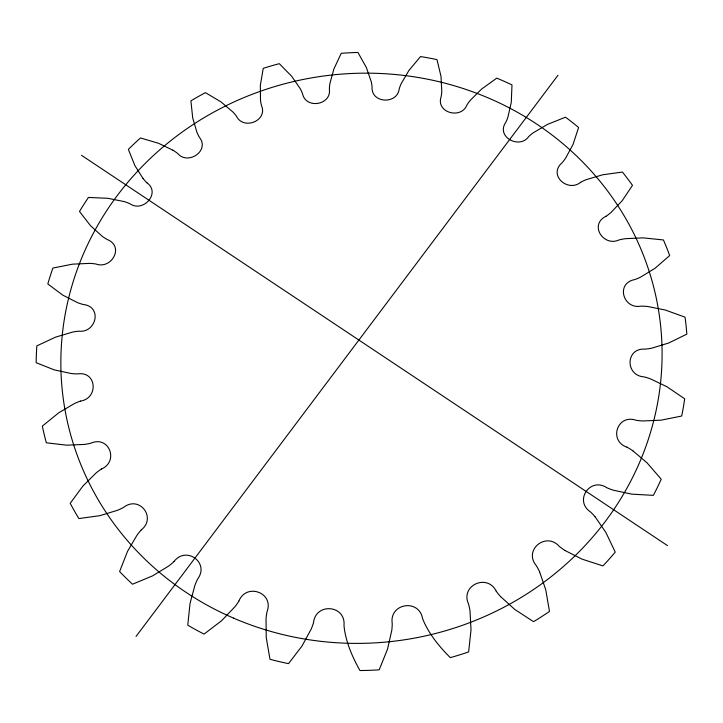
<?xml version="1.0" encoding="UTF-8"?>
<svg xmlns="http://www.w3.org/2000/svg" width="723" height="723" viewBox="0 0 723 723"><rect width="100%" height="100%" fill="white"/><g stroke="black" fill="none" stroke-linecap="round" stroke-linejoin="round"><path stroke-width="1.08" d="M313.538 622.431C315.915 602.44 345.748 604.97 344.012 625.305A56.511 56.204 80.6 0 0 344.916 632.245C347.528 645.802 353.222 658.572 359.964 670.537A326.136 308.748 -8.1 0 0 379.186 669.832L387.528 649.137L391.758 630.483A56.638 55.852 -61.3 0 0 392.218 623.488C389.091 603.416 418.734 598.391 422.521 618.301A56.656 55.689 42 0 0 425.296 624.744C431.541 637.126 440.533 647.907 450.312 657.641A326.136 308.748 -8.1 0 0 468.64 651.92L471.016 629.86L469.995 610.845A56.53 56.177 65.8 0 0 468.531 604.003C460.027 585.422 487.338 573.158 496.222 591.188M238.87 601.075C246.371 582.539 274.252 592.58 267.049 611.703A56.656 55.707 -58.5 0 0 266.037 618.608L266.236 637.559L269.995 659.295A326.136 308.748 -8.1 0 0 288.504 663.633L302.087 645.91L311.206 629.055A56.593 54.957 -51.1 0 0 313.556 622.431M136.041 636.439L557.966 75.282M141.301 529.887C156.855 517.623 139.331 495.074 123.669 507.356A54.695 50.944 -36 0 1 117.506 510.293L99.855 515.662L78.87 518.581A326.136 308.748 -8.1 0 1 70.203 503.289L82.928 486.055L96.005 473.023A55.409 52.146 -39.6 0 1 101.473 468.983M174.017 561.527C186.019 545.621 209.742 562.557 197.75 578.879A56.548 54.758 -49.9 0 0 194.939 585.223L190.041 603.416L187.763 625.169A326.136 308.748 -8.1 0 0 204.076 634.107L221.69 620.641L234.867 606.832A56.213 53.782 -45.3 0 0 238.879 601.084M605.991 216.267C588.757 224.681 603.524 247.221 619.132 239.909A53.33 48.902 14 0 1 625.44 238.68L643.009 237.867L663.425 239.955A326.136 308.748 -8.1 0 1 669.679 255.562L655.047 268.26L640.524 277.162A52.526 47.799 10.7 0 1 634.622 279.611C615.381 283.299 623.217 309.543 640.976 306.145A54.315 50.348 18.1 0 1 647.591 306.489L665.287 310.031L685.033 317.153A326.136 308.748 -8.1 0 1 686.85 334.134L668.667 343.027L651.703 348.188A53.511 49.164 14.7 0 1 645.151 349.128C625.386 347.718 625.061 375.599 643.967 376.855A55.228 51.83 22.4 0 1 650.438 378.852L667.031 386.796L684.69 398.807A326.136 308.748 -8.1 0 1 681.69 416.023L661.066 420.18L642.747 420.958A54.496 50.628 18.9 0 1 635.978 420.226C617.153 413.782 608.359 440.858 626.995 447.194M101.482 469.001C119.06 461.464 109.227 435.291 91.008 443.136A53.728 49.471 -31.8 0 1 84.474 444.419L66.615 445.178L46.335 442.792A326.136 308.748 -8.1 0 1 42.332 426.118L58.699 412.824L74.315 403.606A54.523 50.664 -35.2 0 1 80.479 401.084M580.705 182.286C567.898 192.716 547.935 175.201 561.916 162.919A50.845 45.621 3 0 0 565.549 158.283L573.014 144.473L578.599 127.492A326.136 308.748 -8.1 0 0 565.513 117.198L547.573 124.347L533.402 132.698A51.46 46.408 6.1 0 0 528.775 136.493C519.611 149.688 495.743 136.846 505.72 122.431A50.258 44.907 -0.8 0 0 507.908 117.189L511.278 102.359L511.992 84.943A326.136 308.748 -8.1 0 0 496.773 78.138L481.626 89.028L470.366 100.226A50.718 45.477 2.3 0 0 466.986 104.898C461.328 119.675 435.617 112.77 441.12 96.783A49.896 44.465 -4.5 0 0 441.798 91.279L441.003 76.367L436.972 59.602A326.136 308.748 -8.1 0 0 420.533 56.575L408.947 70.42L401.175 83.687A50.176 44.799 -1.4 0 0 399.195 88.929C397.343 104.654 371.053 103.452 372.074 87.112A49.779 44.32 -8.2 0 0 371.224 81.681L366.398 67.591L357.939 52.463A326.136 308.748 -8.1 0 0 341.229 53.303L333.782 69.227L329.869 83.741A49.851 44.419 -5.1 0 0 329.381 89.227C331.604 105.133 305.739 109.399 302.548 93.737A49.905 44.474 -11.8 0 0 300.244 88.712L291.685 76.286L279.313 63.678A326.136 308.748 -8.1 0 0 263.244 68.333L260.334 85.377L260.488 100.262A49.779 44.329 -8.8 0 0 261.509 105.666C267.98 120.822 243.434 130.438 236.484 116.249A50.276 44.925 -15.6 0 0 232.851 111.948L221.048 101.934L205.431 92.643A326.136 308.748 -8.1 0 0 190.899 100.868L192.725 118.03L196.963 132.39A49.95 44.537 -12.5 0 0 199.458 137.379C210.104 150.682 187.935 165.612 177.704 153.511A50.863 45.648 -19.3 0 0 172.933 150.203M80.479 401.102C98.563 398.4 97.009 370.998 77.578 373.881A52.734 48.08 -27.7 0 1 71.152 373.511L54.342 369.905L36.15 362.72A326.136 308.748 -8.1 0 1 36.837 345.874L55.535 337.153L72.499 332.11A53.538 49.2 -31 0 1 78.897 331.188C96.222 333.014 102.558 306.697 83.407 304.5M172.942 150.194L158.509 143.29L140.488 137.957A326.136 308.748 -8.1 0 0 128.351 149.372L134.894 165.603L143.064 178.536M564.925 550.456L581.916 559.078L602.937 565.91A326.136 308.748 -8.1 0 0 615.255 552.119L605.847 532.408L595.183 516.918M81.482 155.291L667.492 545.612M632.842 450.791L647.067 462.856L661.22 479.204A326.136 308.748 -8.1 0 1 653.366 495.363L631.721 494.143L613.357 490.194A55.382 52.101 23.2 0 1 606.877 487.745C590.293 476.683 573.719 500.551 590.42 511.875A56.475 54.523 32.4 0 1 595.174 516.927M146.923 182.765C161.247 193.095 142.865 213.113 129.788 203.642A51.64 46.634 -23.1 0 0 124.13 201.572L107.881 198.31L88.45 197.442A326.136 308.748 -8.1 0 0 79.494 211.478L90.52 225.712L102.25 236.331A50.99 45.811 -20 0 0 107.248 239.53C124.681 246.453 111.604 269.715 95.96 264.012A52.553 47.835 -27 0 0 89.742 263.371L72.598 264.157L52.896 268.052A326.136 308.748 -8.1 0 0 47.817 283.967L62.829 295.156L77.506 302.63A51.803 46.841 -23.8 0 0 83.398 304.519M500.632 596.656L514.839 609.498L533.538 621.672A326.136 308.748 -8.1 0 0 549.48 611.45L545.748 589.751L539.602 571.839M146.905 182.774A50.366 45.034 -16.2 0 1 143.073 178.527M141.283 529.878A56.114 53.538 -44.3 0 0 136.972 535.246L127.528 551.369L119.602 571.55A326.136 308.748 -8.1 0 0 132.499 584.22L152.625 575.851L168.712 566.019A55.554 52.408 -40.4 0 0 174.026 561.536M500.641 596.647A56.539 54.731 33.5 0 1 496.204 591.197M539.584 571.848A56.656 55.535 39.9 0 0 536.339 565.675C523.127 550.104 546.037 531.378 559.25 546.353A56.096 53.502 28 0 0 564.934 550.438M627.004 447.176A55.978 53.258 27.1 0 1 632.833 450.809M606.01 216.285A51.613 46.606 6.8 0 0 610.89 212.571L622.16 200.759L632.489 185.35A326.136 308.748 -8.1 0 0 622.413 172.047L602.657 174.794L586.317 179.638A52.345 47.564 10 0 0 580.696 182.268M233.384 618.057A300.94 284.79 -8.1 0 0 661.048 330.131A300.94 284.79 -8.1 0 0 189.986 126.624A300.94 284.79 -8.1 0 0 233.384 618.057"/></g></svg>
